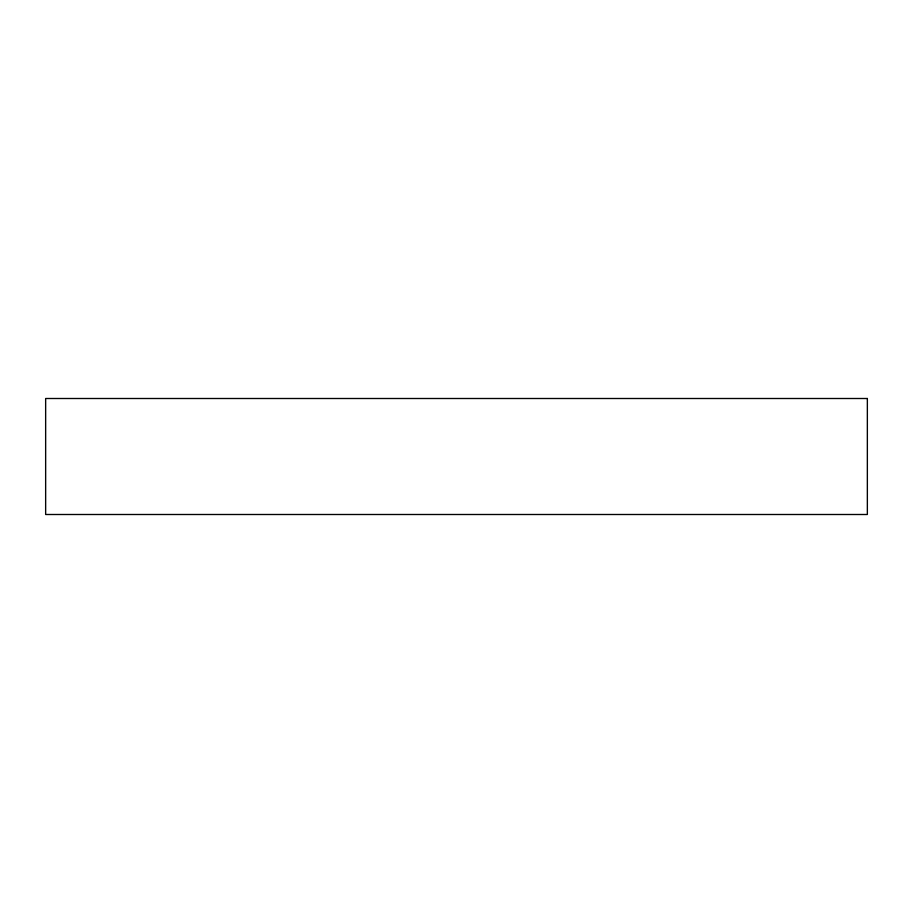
<?xml version="1.0" encoding="UTF-8"?>
<svg xmlns="http://www.w3.org/2000/svg" width="913" height="913" viewBox="0 0 913 913"><rect width="100%" height="100%" fill="white"/><g stroke="black" fill="none" stroke-linecap="round" stroke-linejoin="round"><path stroke-width="1.37" d="M867.35 398.502L45.65 398.502L45.65 514.498L867.35 514.498L867.35 398.502"/></g></svg>
